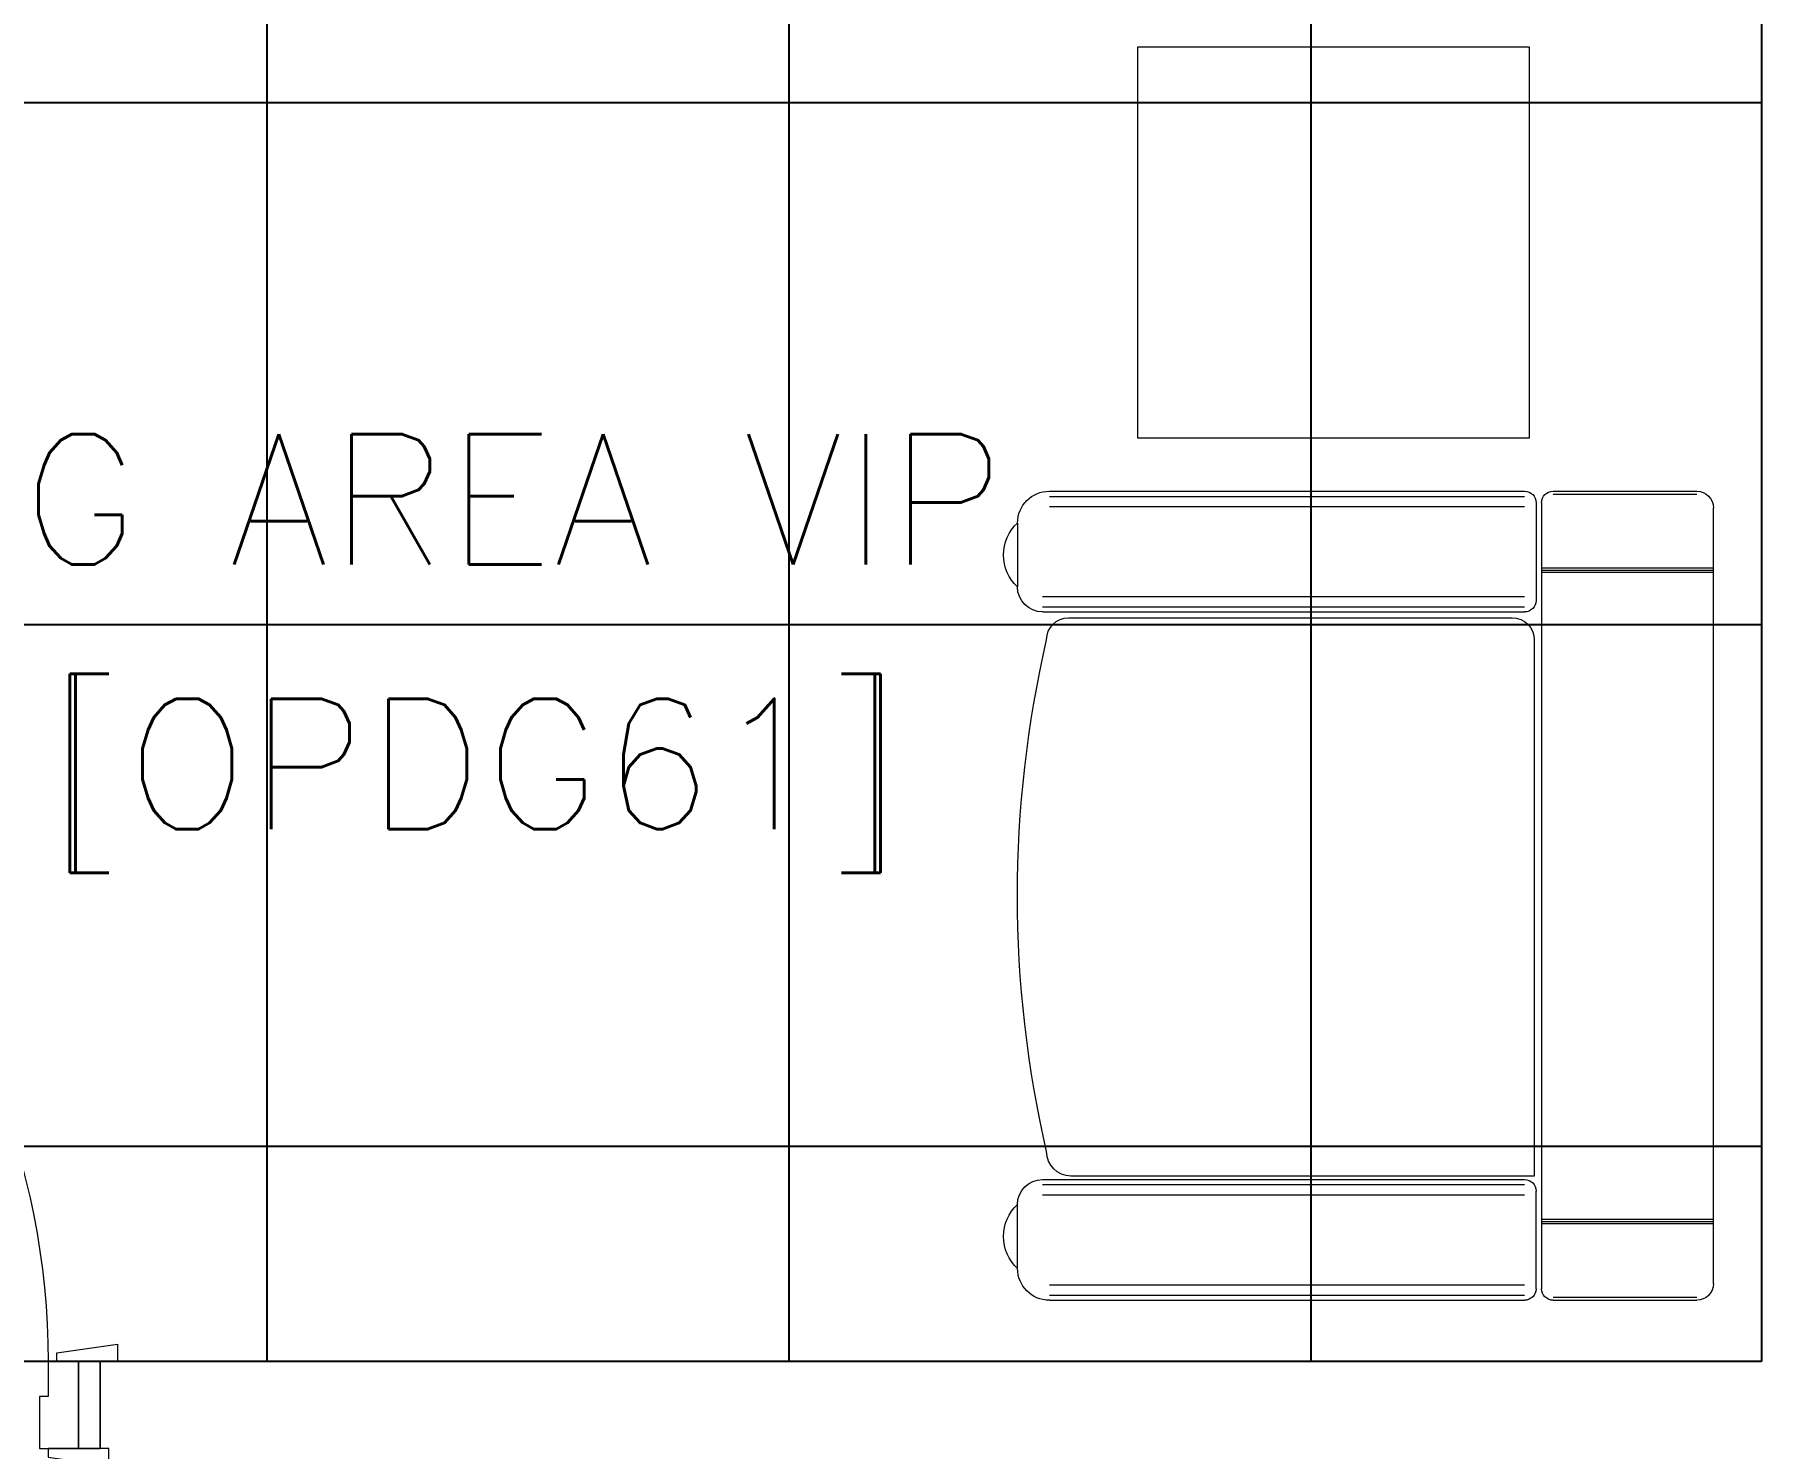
# Model space of a CAD drawing. Header units: inches. Extents: x -12418 to 472786, y -29325 to 19878.
# Drawn here: x 13532 to 15518, y -947 to 678 of the extents above; entities that cross this region are included whole.
import ezdxf

# ---------------------------------------------------------------- set-up
doc = ezdxf.new("R2010")
doc.units = ezdxf.units.IN
doc.header["$LTSCALE"] = 25
doc.header["$MEASUREMENT"] = 0
doc.linetypes.add('DASHDOT', pattern=[25.4, 12.7, -6.35, 0, -6.35])
for name, color, linetype, lineweight in [('00-Ground Floor$0$72_EGR_BASE_TEXT', 252, 'Continuous', 5), ('00-Ground Floor$0$LOADING', 253, 'Continuous', 5), ('00-Ground Floor$0$Walls', 251, 'Continuous', 5), ('00-Ground Floor$0$Wooden Joinery', 251, 'Continuous', 5), ('E-LITE-CLNG-CNDT', 6, 'DASHDOT', 35)]:
    doc.layers.add(name, color=color, linetype=linetype, lineweight=lineweight)
doc.layers.add('00-Ground Floor$0$False Ceiling', color=251, linetype='Continuous')
doc.styles.add('00-Ground Floor$0$SIMPLEX', font='SIMPLEX.shx', dxfattribs={"height": 150})

# ---------------------------------------------------------------- blocks, each defined once
blk = doc.blocks.new('00-Ground Floor$0$A$C72370EFE')
at = {"layer": '00-Ground Floor$0$Wooden Joinery'}
for p, q in [((-0.01, -0.03), (-0.01, -0.07)), ((0, -0.03), (-0.01, -0.03)), ((0.04, -0.03), (0.05, -0.03)), ((0.05, -0.03), (0.05, -0.07)), ((-0.01, -0.04), (-0.02, -0.04)), ((0.05, -0.04), (0.06, -0.04)), ((-0.05, -0.07), (-0.05, -0.16)), ((-0.03, -0.07), (-0.03, -0.16)), ((-0.01, -0.06), (-0.02, -0.06)), ((0, -0.07), (-0.01, -0.07)), ((0.04, -0.07), (0.05, -0.07)), ((0.05, -0.06), (0.06, -0.06)), ((0.07, -0.07), (0.07, -0.16)), ((0.09, -0.07), (0.09, -0.16)), ((-0.01, -0.17), (-0.02, -0.17)), ((-0.01, -0.17), (-0.01, -0.19)), ((0.05, -0.17), (0.06, -0.17)), ((0.05, -0.17), (0.05, -0.19)), ((-0.01, -0.19), (-0.02, -0.19)), ((0.05, -0.19), (0.06, -0.19))]:
    blk.add_line(p, q, dxfattribs=at)
for centre, radius, start, end in [((-0.02, -0.07), 0.03, 90, 180), ((0.06, -0.07), 0.03, 0, 90), ((-0.02, -0.07), 0.01, 90, 180), ((0.06, -0.07), 0.01, 0, 90), ((-0.02, -0.16), 0.03, 180, 270), ((-0.02, -0.16), 0.01, 180, 270), ((0.06, -0.16), 0.01, 270, 0), ((0.06, -0.16), 0.03, 270, 0)]:
    blk.add_arc(centre, radius, start, end, dxfattribs=at)
blk = doc.blocks.new('00-Ground Floor$0$A$C5DAD61B4')
at = {"layer": '00-Ground Floor$0$Wooden Joinery'}
for points in [[(80, 959.1), (80, 969.1), (10, 979.1), (10, 959.1)], [(940, 959.1), (940, 969.1), (1010, 979.1), (1010, 959.1)], [(70, 859.1), (70, 849.1), (0, 839.1), (0, 859.1)], [(120, 859.1), (120, 0), (80, 0), (80, 859.1)], [(950, 859.1), (950, 849.1), (1020, 839.1), (1020, 859.1)]]:
    blk.add_lwpolyline(points, close=True, dxfattribs=at)
for points in [[(45, 859.1), (45, 959.1), (20, 959.1), (20, 859.1), (45, 859.1)], [(45, 859.1), (80, 859.1), (80, 899.1), (90, 899.1), (90, 959.1), (45, 959.1), (45, 859.1)], [(975, 859.1), (940, 859.1), (940, 899.1), (930, 899.1), (930, 959.1), (975, 959.1), (975, 859.1)], [(975, 859.1), (975, 959.1), (1000, 959.1), (1000, 859.1), (975, 859.1)]]:
    blk.add_lwpolyline(points, dxfattribs=at)
blk.add_arc((80, 859.1), 860, 272.666, 0, dxfattribs=at)
at = {"layer": '00-Ground Floor$0$Wooden Joinery', "xscale": 999.9999999998854, "yscale": 999.9999999998854, "zscale": 999.9999999998854, "rotation": 180}
blk.add_blockref('00-Ground Floor$0$A$C72370EFE', (120, 0), dxfattribs=at)
blk = doc.blocks.new('00-Ground Floor$0$single seat')
at = {"layer": '00-Ground Floor$0$LOADING'}
for p, q in [((-972558.1, -381684), (-972723.2, -381684)), ((-971978.9, -381684), (-972525.2, -381684)), ((-972742.2, -381703.1), (-972742.2, -382595.5)), ((-972558.1, -381687.4), (-972723.2, -381687.4)), ((-972544.8, -381697.3), (-972544.8, -382601.1)), ((-972538.5, -381697.3), (-972538.5, -381809.5)), ((-971978.9, -381689.9), (-972525.2, -381689.9)), ((-971978.9, -381701.7), (-972525.2, -381701.7)), ((-971942.2, -381720.6), (-971942.2, -381794)), ((-972544.8, -381772.1), (-972742.2, -381772.1)), ((-972544.8, -381774.6), (-972742.2, -381774.6)), ((-972544.8, -381777.1), (-972742.2, -381777.1)), ((-971971, -381805.1), (-972525.2, -381805.1)), ((-971971, -381816.9), (-972525.2, -381816.9)), ((-971971, -381822.8), (-972525.2, -381822.8)), ((-972001, -381829.5), (-972511, -381829.5)), ((-972536.4, -381854.9), (-972536.4, -382471.4)), ((-972536.4, -382471.4), (-972003.7, -382471.4)), ((-971971, -382475.4), (-972525.2, -382475.4)), ((-972538.5, -382600.9), (-972538.5, -382488.7)), ((-971971, -382481.3), (-972525.2, -382481.3)), ((-971971, -382493.1), (-972525.2, -382493.1)), ((-971942.2, -382577.6), (-971942.2, -382504.2)), ((-972544.8, -382521), (-972742.2, -382521)), ((-972544.8, -382523.6), (-972742.2, -382523.6)), ((-972544.8, -382526.1), (-972742.2, -382526.1)), ((-971978.9, -382596.4), (-972525.2, -382596.4)), ((-972558.1, -382610.8), (-972723.2, -382610.8)), ((-972558.1, -382614.2), (-972723.2, -382614.2)), ((-971978.9, -382608.3), (-972525.2, -382608.3)), ((-971978.9, -382614.2), (-972525.2, -382614.2))]:
    blk.add_line(p, q, dxfattribs=at)
for centre, radius, start, end in [((-972723.2, -381703.1), 19.1, 90, 180), ((-972558.1, -381697.3), 13.3, 0, 90), ((-972525.2, -381697.3), 13.3, 90, 180), ((-971978.9, -381720.6), 36.6, 0, 90), ((-971976, -381757.3), 49.9, 312.6462, 47.3538), ((-971971, -381794), 28.8, 270, 0), ((-972525.2, -381809.5), 13.3, 180, 270), ((-972511, -381854.9), 25.3, 90, 180), ((-972001, -381854.9), 25.3, 0, 90), ((-973252.2, -382149.1), 1310, 347.0217, 12.9783), ((-972003.7, -382443.3), 28.1, 270, 0), ((-972525.2, -382488.7), 13.3, 90, 180), ((-971971, -382504.2), 28.8, 0, 90), ((-971976, -382540.9), 49.9, 312.6462, 47.3538), ((-971978.9, -382577.6), 36.6, 270, 0), ((-972723.2, -382595.1), 19.1, 180, 270), ((-972558.1, -382600.9), 13.3, 270, 0), ((-972525.2, -382600.9), 13.3, 180, 270)]:
    blk.add_arc(centre, radius, start, end, dxfattribs=at)
blk = doc.blocks.new('00-Ground Floor$0$A$Ce9e1c4c3')
at = {"layer": '00-Ground Floor$0$False Ceiling', "color": 254, "linetype": 'Continuous'}
for p, q in [((-86200, -847.4), (-86200, 2532.6)), ((-85600, -847.4), (-85600, 2532.6)), ((-85000, -847.4), (-85000, 2532.6)), ((-87636.7, 600), (-84482.1, 600)), ((-87636.7, 0), (-84482.1, 0)), ((-87636.7, -600), (-84482.1, -600))]:
    blk.add_line(p, q, dxfattribs=at)
at = {"layer": '00-Ground Floor$0$False Ceiling', "color": 254}
for p, q in [((-84482.1, 2532.6, 0), (-84482.1, -847.4, 0)), ((-84482.1, -847.4, 0), (-87636.7, -847.4, 0))]:
    blk.add_line(p, q, dxfattribs=at)
blk = doc.blocks.new('00-Ground Floor')
at = {"layer": '00-Ground Floor$0$LOADING', "elevation": 0}
blk.add_lwpolyline([(15251, 214.1), (14801, 214.1), (14801, 664.1), (15251, 664.1)], close=True, dxfattribs=at)
at = {"layer": '00-Ground Floor$0$Walls'}
for p, q in [((15517.9, -847.4, 0), (15517.9, 2532.6, 0)), ((13607.9, -847.4, 0), (15517.9, -847.4, 0)), ((13607.9, -847.4, 0), (13607.9, -947.4, 0))]:
    blk.add_line(p, q, dxfattribs=at)
at = {"layer": '00-Ground Floor$0$False Ceiling', "color": 254}
blk.add_blockref('00-Ground Floor$0$A$Ce9e1c4c3', (100000, 0), dxfattribs=at)
at = {"layer": '00-Ground Floor$0$LOADING', "xscale": -1}
blk.add_blockref('00-Ground Floor$0$single seat', (-957279.7, 381837.2), dxfattribs=at)
at = {"layer": '00-Ground Floor$0$Wooden Joinery', "xscale": -1, "rotation": 180}
blk.add_blockref('00-Ground Floor$0$A$C5DAD61B4', (12607.9, 11.6, 0), dxfattribs=at)
at = {"layer": '00-Ground Floor$0$72_EGR_BASE_TEXT', "char_height": 150, "attachment_point": 2, "style": '00-Ground Floor$0$SIMPLEX'}
for s, insert in [('WAITING AREA VIP', (13774.7, 218.9)), ('[OPDG61]', (14039, -85.4, 0))]:
    blk.add_mtext(s, dxfattribs=dict(at, insert=insert))

msp = doc.modelspace()

# ---------------------------------------------------------------- block references
at = {"layer": 'E-LITE-CLNG-CNDT'}
msp.add_blockref('00-Ground Floor', (0, 0), dxfattribs=at)

doc.saveas('drawing.dxf')
